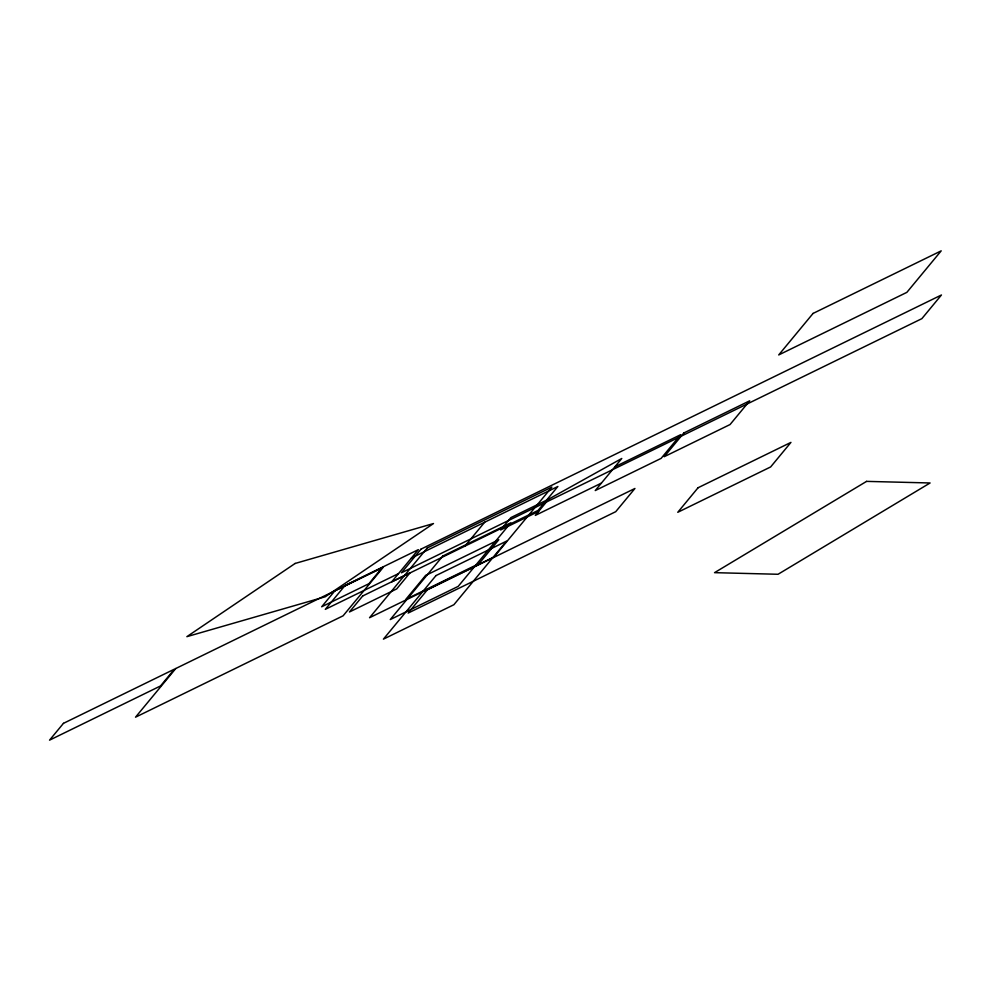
<?xml version="1.0" encoding="UTF-8"?>
<svg xmlns="http://www.w3.org/2000/svg" width="991" height="991" viewBox="0 0 991 991"><rect width="100%" height="100%" fill="white"/><g stroke="black" fill="none" stroke-linecap="round" stroke-linejoin="round"><path stroke-width="1.49" d="M464.866 546.165L484.661 522.232M614.878 466.823L680.743 434.653L661.108 458.387L595.244 490.557L621.778 458.486L548.816 499.08L535.326 515.394L601.388 483.125M411.438 557.995L557.883 486.47L538.088 510.402L391.631 581.928L418.326 549.658L345.103 585.421L325.308 609.354L398.531 573.591M548.816 499.08L510.848 517.624L500.653 529.95L538.621 511.406M63.461 723.343L49.55 740.153L160.517 685.958L174.428 669.148L63.461 723.343M175.791 668.504L135.519 717.187L343.109 615.807L383.381 567.125L175.791 668.504M334.921 590.772L321.666 606.789L368.912 583.711L382.154 567.707L334.921 590.772M362.706 595.963L349.464 611.967L396.71 588.902L409.952 572.885L362.706 595.963M421.039 549.113L401.454 572.786L921.865 318.656L941.45 294.984L421.039 549.113M427.282 547.949L369.556 617.727L494.15 556.88L551.888 487.101L427.282 547.949M425.585 575.486L405.777 599.419L479.012 563.656L498.807 539.723L425.585 575.486M442.853 555.988L390.268 619.561L458.189 586.387L510.786 522.827L442.853 555.988M435.99 575.585L383.406 639.145L453.89 604.721L506.488 541.16L435.99 575.585M427.332 589.856L408.131 613.07L615.721 511.69L634.934 488.476L427.332 589.856M683.827 432.98L664.193 456.715L730.057 424.544L749.692 400.81L683.827 432.98M813.066 313.429L778.715 354.939L906.864 292.357L941.202 250.847L813.066 313.429M698.073 487.745L677.77 512.297L770.639 466.947L790.942 442.395L698.073 487.745M295.12 563.458L186.865 636.668L325.246 596.768L433.501 523.545L295.12 563.458M866.58 481.378L714.536 572.662L778.059 574.272L930.091 482.976L866.58 481.378"/></g></svg>
